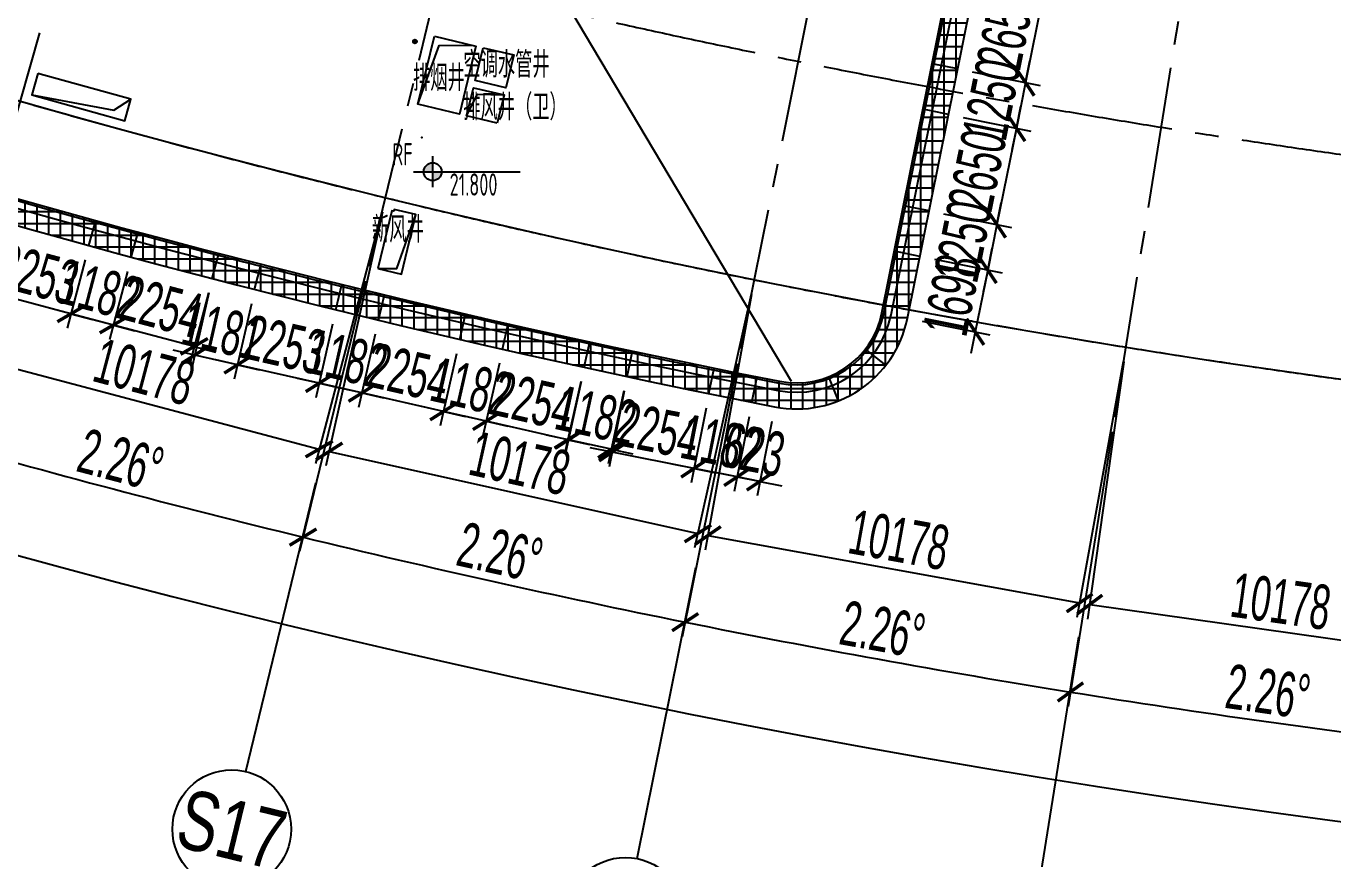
# Model space of a CAD drawing. Extents: x -668578 to 2331563, y -1202445 to 1620273.
# Drawn here: x 1368425 to 1403637, y 21782 to 44215 of the extents above; entities that cross this region are included whole.
import ezdxf
from ezdxf.enums import TextEntityAlignment as Align

# ---------------------------------------------------------------- set-up
doc = ezdxf.new("R2010")
doc.units = 0
doc.linetypes.add('CENTER2', pattern=[28.575, 19.05, -3.175, 3.175, -3.175])
doc.linetypes.add('CONTINOUS', pattern=[0])
doc.layers.get('0').update_dxf_attribs({"color": 8})
doc.layers.get('Defpoints').update_dxf_attribs({"color": 8})
for name, color, linetype in [('#填充层', 8, 'Continuous'), ('#幕墙线-平面', 8, 'Continuous'), ('#标注', 8, 'Continuous'), ('#轴线', 8, 'CENTER2'), ('A-BEAM-PLAN-C', 8, 'Continuous'), ('A-DIMS-150', 8, 'Continuous'), ('A-ROOF', 8, 'Continuous'), ('A-SYMB', 8, 'Continuous'), ('dim', 8, 'Continuous'), ('WALL', 8, 'Continuous'), ('建-文字', 8, 'Continuous'), ('水-消防-消火栓-标识', 8, 'Continuous')]:
    doc.layers.add(name, color=color, linetype=linetype)
doc.styles.add('ECADI', font='hzs.shx', dxfattribs={"width": 0.7, "bigfont": 'hztxt.shx'})
doc.styles.add('JHZX', font='jrs.shx', dxfattribs={"width": 0.6, "bigfont": 'jhz.shx'})
doc.styles.add('XD2008', font='xd-hzs.shx', dxfattribs={"width": 0.7, "bigfont": 'xd-hztxt.shx'})
doc.dimstyles.new('JZBZ-400', dxfattribs={"dimscale": 400, "dimtxt": 3, "dimasz": 1.5, "dimexe": 1, "dimexo": 1, "dimgap": 0.5, "dimtad": 1, "dimdec": 0, "dimdsep": 46, "dimtxsty": 'JHZX', "dimblk1": 'ARCHTICK', "dimblk2": 'ARCHTICK', "dimsah": 1, "dimcen": 0, "dimclrd": 1, "dimclre": 1, "dimclrt": 2, "dimazin": 2, "dimtfac": 1, "dimtdec": 0, "dimtix": 1, "dimtmove": 0, "dimatfit": 3, "dimfxl": 0, "dimtolj": 1, "dimlwd": -1, "dimlwe": -1, "dimarcsym": 0})

# ---------------------------------------------------------------- blocks, each defined once
blk = doc.blocks.new('_ARCHTICK')
at = {"color": 0, "linetype": 'ByBlock', "const_width": 0.15}
blk.add_lwpolyline([(-0.5, -0.5), (0.5, 0.5)], dxfattribs=at)
blk = doc.blocks.new('*D2939')
at = {"layer": '#标注', "ltscale": 300, "transparency": 16777216}
for p, q in [((-1773, -1481), (-9342, -7863)), ((165914, -92056), (164727, -101884))]:
    blk.add_line(p, q, dxfattribs=at)
blk.add_arc((197092, 166179), 269610, 220.13382, 263.11563, dxfattribs=at)
at = {"layer": 'Defpoints', "color": 0, "ltscale": 300, "transparency": 16777216}
for p in [(197092, 166179), (-1467, -1224), (40380, -53208), (165962, -91659)]:
    blk.add_point(p, dxfattribs=at)
at = {"layer": '#标注', "ltscale": 300, "transparency": 16777216, "xscale": 600, "yscale": 600, "zscale": 600}
for p, rotation in [((-9036, -7605), 130.1338192809485), ((164775, -101487), 353.1156299250187)]:
    blk.add_blockref('_ARCHTICK', p, dxfattribs=dict(at, rotation=rotation))
at = {"layer": '#标注', "ltscale": 300, "transparency": 16777216, "insert": (69342, -70334), "char_height": 1200, "attachment_point": 5, "rotation": 331.6247, "style": 'JHZX'}
blk.add_mtext('\\A1;42.98°', dxfattribs=at)
blk = doc.blocks.new('*D2963')
at = {"layer": '#标注', "ltscale": 300, "transparency": 16777216}
for p, q in [((125688, -83938), (123629, -91150)), ((135616, -86562), (133844, -93849))]:
    blk.add_line(p, q, dxfattribs=at)
blk.add_arc((197092, 166179), 267210, 254.06683, 256.32903, dxfattribs=at)
at = {"layer": 'Defpoints', "color": 0, "ltscale": 300, "transparency": 16777216}
for p in [(197092, 166179), (125798, -83554), (135711, -86173), (127127, -91709)]:
    blk.add_point(p, dxfattribs=at)
at = {"layer": '#标注', "ltscale": 300, "transparency": 16777216, "xscale": 600, "yscale": 600, "zscale": 600}
for p, rotation in [((123739, -90765), 164.0668271582912), ((133938, -93461), 346.3290280231381)]:
    blk.add_blockref('_ARCHTICK', p, dxfattribs=dict(at, rotation=rotation))
at = {"layer": '#标注', "ltscale": 300, "transparency": 16777216, "insert": (129029, -91390), "char_height": 1200, "attachment_point": 5, "rotation": 345.1979, "style": 'JHZX'}
blk.add_mtext('\\A1;2.26°', dxfattribs=at)
blk = doc.blocks.new('*D2964')
at = {"layer": '#标注', "ltscale": 300, "transparency": 16777216}
for p, q in [((135616, -86562), (133844, -93849)), ((145640, -88791), (144157, -96143))]:
    blk.add_line(p, q, dxfattribs=at)
blk.add_arc((197092, 166179), 267210, 256.32903, 258.59123, dxfattribs=at)
at = {"layer": 'Defpoints', "color": 0, "ltscale": 300, "transparency": 16777216}
for p in [(197092, 166179), (135711, -86173), (145720, -88399), (137361, -94269)]:
    blk.add_point(p, dxfattribs=at)
at = {"layer": '#标注', "ltscale": 300, "transparency": 16777216, "xscale": 600, "yscale": 600, "zscale": 600}
for p, rotation in [((133938, -93461), 166.3290280231364), ((144236, -95751), 348.5912288879829)]:
    blk.add_blockref('_ARCHTICK', p, dxfattribs=dict(at, rotation=rotation))
at = {"layer": '#标注', "ltscale": 300, "transparency": 16777216, "insert": (139249, -93876), "char_height": 1200, "attachment_point": 5, "rotation": 347.4601, "style": 'JHZX'}
blk.add_mtext('\\A1;2.26°', dxfattribs=at)
blk = doc.blocks.new('*D2965')
at = {"layer": '#标注', "ltscale": 300, "transparency": 16777216}
for p, q in [((145640, -88791), (144157, -96143)), ((155745, -90624), (154553, -98028))]:
    blk.add_line(p, q, dxfattribs=at)
blk.add_arc((197092, 166179), 267210, 258.59123, 260.85343, dxfattribs=at)
at = {"layer": 'Defpoints', "color": 0, "ltscale": 300, "transparency": 16777216}
for p in [(197092, 166179), (145720, -88399), (155808, -90229), (147688, -96424)]:
    blk.add_point(p, dxfattribs=at)
at = {"layer": '#标注', "ltscale": 300, "transparency": 16777216, "xscale": 600, "yscale": 600, "zscale": 600}
for p, rotation in [((144236, -95751), 168.5912288879844), ((154616, -97633), 350.8534291851969)]:
    blk.add_blockref('_ARCHTICK', p, dxfattribs=dict(at, rotation=rotation))
at = {"layer": '#标注', "ltscale": 300, "transparency": 16777216, "insert": (149560, -95956), "char_height": 1200, "attachment_point": 5, "rotation": 349.7223, "style": 'JHZX'}
blk.add_mtext('\\A1;2.26°', dxfattribs=at)
blk = doc.blocks.new('*D2966')
at = {"layer": '#标注', "ltscale": 300, "transparency": 16777216}
for p, q in [((155745, -90624), (154553, -98028)), ((165914, -92056), (165015, -99502))]:
    blk.add_line(p, q, dxfattribs=at)
blk.add_arc((197092, 166179), 267210, 260.85343, 263.11563, dxfattribs=at)
at = {"layer": 'Defpoints', "color": 0, "ltscale": 300, "transparency": 16777216}
for p in [(197092, 166179), (155808, -90229), (165962, -91659), (158092, -98170)]:
    blk.add_point(p, dxfattribs=at)
at = {"layer": '#标注', "ltscale": 300, "transparency": 16777216, "xscale": 600, "yscale": 600, "zscale": 600}
for p, rotation in [((154616, -97633), 170.8534291851971), ((165063, -99104), 353.1156299250185)]:
    blk.add_blockref('_ARCHTICK', p, dxfattribs=dict(at, rotation=rotation))
at = {"layer": '#标注', "ltscale": 300, "transparency": 16777216, "insert": (159944, -97628), "char_height": 1200, "attachment_point": 5, "rotation": 351.9845, "style": 'JHZX'}
blk.add_mtext('\\A1;2.26°', dxfattribs=at)
blk = doc.blocks.new('*U2924')
at = {"linetype": 'ByBlock'}
blk.add_line((0, -20), (0, 0), dxfattribs=at)
blk.add_circle((0, -24), 4, dxfattribs=at)
at = {"color": 253, "linetype": 'ByBlock', "style": 'JHZX', "width": 0.75}
blk.add_attdef('AXES', text='', height=4, dxfattribs=at).set_placement((0, -24), align=Align.MIDDLE_CENTER)
blk = doc.blocks.new('*D3016')
at = {"layer": '#标注', "transparency": 16777216}
for p, q in [((1554, -79823), (577, -86758)), ((11632, -81243), (10656, -88177)), ((633, -86362), (10712, -87781))]:
    blk.add_line(p, q, dxfattribs=at)
at = {"layer": 'Defpoints', "color": 0, "transparency": 16777216}
for p in [(1609, -79427), (11688, -80847), (10712, -87781)]:
    blk.add_point(p, dxfattribs=at)
at = {"layer": '#标注', "transparency": 16777216, "xscale": 600, "yscale": 600, "zscale": 600}
for p, rotation in [((633, -86362), 171.9845309758425), ((10712, -87781), 351.9845309758425)]:
    blk.add_blockref('_ARCHTICK', p, dxfattribs=dict(at, rotation=rotation))
at = {"layer": '#标注', "transparency": 16777216, "insert": (5784, -86279), "char_height": 1200, "attachment_point": 5, "rotation": 351.9845, "style": 'JHZX'}
blk.add_mtext('\\A1;10178', dxfattribs=at)
blk = doc.blocks.new('*D3017')
at = {"layer": '#标注', "transparency": 16777216}
for p, q in [((-18427, -75792), (-19948, -82628)), ((-8492, -78002), (-10013, -84838)), ((-19861, -82237), (-9926, -84447))]:
    blk.add_line(p, q, dxfattribs=at)
at = {"layer": 'Defpoints', "color": 0, "transparency": 16777216}
for p in [(-18340, -75402), (-8405, -77611), (-9926, -84447)]:
    blk.add_point(p, dxfattribs=at)
at = {"layer": '#标注', "transparency": 16777216, "xscale": 600, "yscale": 600, "zscale": 600}
for p, rotation in [((-19861, -82237), 167.4601294960044), ((-9926, -84447), 347.4601294960043)]:
    blk.add_blockref('_ARCHTICK', p, dxfattribs=dict(at, rotation=rotation))
at = {"layer": '#标注', "transparency": 16777216, "insert": (-14720, -82561), "char_height": 1200, "attachment_point": 5, "rotation": 347.4601, "style": 'JHZX'}
blk.add_mtext('\\A1;10178', dxfattribs=at)
blk = doc.blocks.new('*D3018')
at = {"layer": '#标注', "transparency": 16777216}
for p, q in [((-8477, -78005), (-9726, -84895)), ((1538, -79821), (289, -86711)), ((-9655, -84502), (360, -86318))]:
    blk.add_line(p, q, dxfattribs=at)
at = {"layer": 'Defpoints', "color": 0, "transparency": 16777216}
for p in [(-8405, -77611), (1609, -79427), (360, -86318)]:
    blk.add_point(p, dxfattribs=at)
at = {"layer": '#标注', "transparency": 16777216, "xscale": 600, "yscale": 600, "zscale": 600}
for p, rotation in [((-9655, -84502), 169.7223276710145), ((360, -86318), 349.7223276710145)]:
    blk.add_blockref('_ARCHTICK', p, dxfattribs=dict(at, rotation=rotation))
at = {"layer": '#标注', "transparency": 16777216, "insert": (-4505, -84623), "char_height": 1200, "attachment_point": 5, "rotation": 349.7223, "style": 'JHZX'}
blk.add_mtext('\\A1;10178', dxfattribs=at)
blk = doc.blocks.new('*D3019')
at = {"layer": '#标注', "transparency": 16777216}
for p, q in [((-28283, -73188), (-30072, -79958)), ((-18443, -75788), (-20232, -82559)), ((-29970, -79572), (-20130, -82172))]:
    blk.add_line(p, q, dxfattribs=at)
at = {"layer": 'Defpoints', "color": 0, "transparency": 16777216}
for p in [(-28181, -72801), (-18340, -75402), (-20130, -82172)]:
    blk.add_point(p, dxfattribs=at)
at = {"layer": '#标注', "transparency": 16777216, "xscale": 600, "yscale": 600, "zscale": 600}
for p, rotation in [((-29970, -79572), 165.1979260165028), ((-20130, -82172), 345.1979260165028)]:
    blk.add_blockref('_ARCHTICK', p, dxfattribs=dict(at, rotation=rotation))
at = {"layer": '#标注', "transparency": 16777216, "insert": (-24845, -80098), "char_height": 1200, "attachment_point": 5, "rotation": 345.1979, "style": 'JHZX'}
blk.add_mtext('\\A1;10178', dxfattribs=at)
blk = doc.blocks.new('ECADI-TAG-HGHT')
h = blk.add_hatch(color=253)
h.paths.add_polyline_path([(0, 0), (0, -1.2, 0.414214), (1.2, 0)])
h.paths.add_polyline_path([(0, 1.2, 0.414214), (-1.2, 0), (0, 0)])
at = {"color": 253}
for p, q in [((0, -2.08), (0, 2.08)), ((-2.57, 0), (11.77, 0))]:
    blk.add_line(p, q, dxfattribs=at)
blk.add_circle((0, 0), 1.2, dxfattribs=at)
blk.add_point((-1.48, 4.6), dxfattribs=at)
at = {"color": 253, "style": 'ECADI', "width": 0.7}
blk.add_attdef('FL', text='', height=3, dxfattribs=at).set_placement((-2.69, 0.85), align=Align.RIGHT)
for tag, p in [('F.F.L.', (2.28, 0.85)), ('T.O.S.', (2.28, -3.23))]:
    blk.add_attdef(tag, p, '', height=3, dxfattribs=at)
blk = doc.blocks.new('立管-R75-1')
at = {"linetype": 'Continuous'}
blk.add_circle((0, 0), 75, dxfattribs=at)
blk.add_point((0, 0), dxfattribs=at)
blk = doc.blocks.new('*D3414')
at = {"layer": '#标注', "ltscale": 300, "transparency": 16777216}
for p, q in [((134647, -92653), (134204, -94603)), ((136845, -93151), (136402, -95102)), ((134293, -94213), (133707, -94081)), ((136491, -94712), (134293, -94213)), ((136491, -94712), (137076, -94845))]:
    blk.add_line(p, q, dxfattribs=at)
at = {"layer": 'Defpoints', "color": 0, "ltscale": 300, "transparency": 16777216}
for p in [(134735, -92262), (136933, -92761), (134293, -94213)]:
    blk.add_point(p, dxfattribs=at)
at = {"layer": '#标注', "ltscale": 300, "transparency": 16777216, "xscale": 600, "yscale": 600, "zscale": 600}
for p, rotation in [((134293, -94213), 347.2128460152121), ((136491, -94712), 167.2128460152121)]:
    blk.add_blockref('_ARCHTICK', p, dxfattribs=dict(at, rotation=rotation))
at = {"layer": '#标注', "ltscale": 300, "transparency": 16777216, "insert": (135569, -93683), "char_height": 1200, "attachment_point": 5, "rotation": 347.2128, "style": 'JHZX'}
blk.add_mtext('\\A1;2254', dxfattribs=at)
blk = doc.blocks.new('*D3415')
at = {"layer": '#标注', "ltscale": 300, "transparency": 16777216}
for p, q in [((133493, -92398), (133052, -94342)), ((134647, -92653), (134204, -94603)), ((133140, -93952), (132555, -93819)), ((134293, -94213), (133140, -93952)), ((134293, -94213), (134878, -94346))]:
    blk.add_line(p, q, dxfattribs=at)
at = {"layer": 'Defpoints', "color": 0, "ltscale": 300, "transparency": 16777216}
for p in [(133581, -92008), (134735, -92262), (133140, -93952)]:
    blk.add_point(p, dxfattribs=at)
at = {"layer": '#标注', "ltscale": 300, "transparency": 16777216, "xscale": 600, "yscale": 600, "zscale": 600}
for p, rotation in [((133140, -93952), 347.2128460143293), ((134293, -94213), 167.2128460143293)]:
    blk.add_blockref('_ARCHTICK', p, dxfattribs=dict(at, rotation=rotation))
at = {"layer": '#标注', "ltscale": 300, "transparency": 16777216, "insert": (133893, -93302), "char_height": 1200, "attachment_point": 5, "rotation": 347.2128, "style": 'JHZX'}
blk.add_mtext('\\A1;1182', dxfattribs=at)
blk = doc.blocks.new('*D3416')
at = {"layer": '#标注', "ltscale": 300, "transparency": 16777216}
for p, q in [((131301, -91870), (130853, -93843)), ((133493, -92398), (133052, -94342)), ((130942, -93453), (130357, -93320)), ((133140, -93952), (130942, -93453)), ((133140, -93952), (133725, -94085))]:
    blk.add_line(p, q, dxfattribs=at)
at = {"layer": 'Defpoints', "color": 0, "ltscale": 300, "transparency": 16777216}
for p in [(131390, -91480), (133581, -92008), (130942, -93453)]:
    blk.add_point(p, dxfattribs=at)
at = {"layer": '#标注', "ltscale": 300, "transparency": 16777216, "xscale": 600, "yscale": 600, "zscale": 600}
for p, rotation in [((130942, -93453), 347.2128460143293), ((133140, -93952), 167.2128460143293)]:
    blk.add_blockref('_ARCHTICK', p, dxfattribs=dict(at, rotation=rotation))
at = {"layer": '#标注', "ltscale": 300, "transparency": 16777216, "insert": (132218, -92922), "char_height": 1200, "attachment_point": 5, "rotation": 347.2128, "style": 'JHZX'}
blk.add_mtext('\\A1;2254', dxfattribs=at)
blk = doc.blocks.new('*D3417')
at = {"layer": '#标注', "ltscale": 300, "transparency": 16777216}
for p, q in [((130151, -91600), (129701, -93581)), ((131301, -91870), (130853, -93843)), ((129789, -93191), (129204, -93059)), ((130942, -93453), (129789, -93191)), ((130942, -93453), (131527, -93586))]:
    blk.add_line(p, q, dxfattribs=at)
at = {"layer": 'Defpoints', "color": 0, "ltscale": 300, "transparency": 16777216}
for p in [(130239, -91210), (131390, -91480), (129789, -93191)]:
    blk.add_point(p, dxfattribs=at)
at = {"layer": '#标注', "ltscale": 300, "transparency": 16777216, "xscale": 600, "yscale": 600, "zscale": 600}
for p, rotation in [((129789, -93191), 347.2128460143293), ((130942, -93453), 167.2128460143293)]:
    blk.add_blockref('_ARCHTICK', p, dxfattribs=dict(at, rotation=rotation))
at = {"layer": '#标注', "ltscale": 300, "transparency": 16777216, "insert": (130543, -92542), "char_height": 1200, "attachment_point": 5, "rotation": 347.2128, "style": 'JHZX'}
blk.add_mtext('\\A1;1182', dxfattribs=at)
blk = doc.blocks.new('*D3418')
at = {"layer": '#标注', "ltscale": 300, "transparency": 16777216}
for p, q in [((127964, -91053), (127503, -93083)), ((130151, -91600), (129701, -93581)), ((127592, -92693), (127007, -92560)), ((129789, -93191), (127592, -92693)), ((129789, -93191), (130375, -93324))]:
    blk.add_line(p, q, dxfattribs=at)
at = {"layer": 'Defpoints', "color": 0, "ltscale": 300, "transparency": 16777216}
for p in [(128053, -90663), (130239, -91210), (127592, -92693)]:
    blk.add_point(p, dxfattribs=at)
at = {"layer": '#标注', "ltscale": 300, "transparency": 16777216, "xscale": 600, "yscale": 600, "zscale": 600}
for p, rotation in [((127592, -92693), 347.2128460143293), ((129789, -93191), 167.2128460143293)]:
    blk.add_blockref('_ARCHTICK', p, dxfattribs=dict(at, rotation=rotation))
at = {"layer": '#标注', "ltscale": 300, "transparency": 16777216, "insert": (128868, -92162), "char_height": 1200, "attachment_point": 5, "rotation": 347.2128, "style": 'JHZX'}
blk.add_mtext('\\A1;2253', dxfattribs=at)
blk = doc.blocks.new('*D3419')
at = {"layer": '#标注', "ltscale": 300, "transparency": 16777216}
for p, q in [((126820, -90759), (126351, -92821)), ((127964, -91053), (127503, -93083)), ((126440, -92431), (125855, -92298)), ((127592, -92693), (126440, -92431)), ((127592, -92693), (128177, -92825))]:
    blk.add_line(p, q, dxfattribs=at)
at = {"layer": 'Defpoints', "color": 0, "ltscale": 300, "transparency": 16777216}
for p in [(126908, -90369), (128053, -90663), (126440, -92431)]:
    blk.add_point(p, dxfattribs=at)
at = {"layer": '#标注', "ltscale": 300, "transparency": 16777216, "xscale": 600, "yscale": 600, "zscale": 600}
for p, rotation in [((126440, -92431), 347.2128460143293), ((127592, -92693), 167.2128460143293)]:
    blk.add_blockref('_ARCHTICK', p, dxfattribs=dict(at, rotation=rotation))
at = {"layer": '#标注', "ltscale": 300, "transparency": 16777216, "insert": (127193, -91782), "char_height": 1200, "attachment_point": 5, "rotation": 347.2128, "style": 'JHZX'}
blk.add_mtext('\\A1;1181', dxfattribs=at)
blk = doc.blocks.new('*D3420')
at = {"layer": '#标注', "ltscale": 300, "transparency": 16777216}
for p, q in [((124627, -90179), (124143, -92009)), ((126806, -90755), (126322, -92585)), ((124246, -91622), (123666, -91469)), ((126425, -92198), (124246, -91622)), ((126425, -92198), (127005, -92351))]:
    blk.add_line(p, q, dxfattribs=at)
at = {"layer": 'Defpoints', "color": 0, "ltscale": 300, "transparency": 16777216}
for p in [(124729, -89793), (126908, -90369), (124246, -91622)]:
    blk.add_point(p, dxfattribs=at)
at = {"layer": '#标注', "ltscale": 300, "transparency": 16777216, "xscale": 600, "yscale": 600, "zscale": 600}
for p, rotation in [((124246, -91622), 345.1965674395292), ((126425, -92198), 165.1965674395292)]:
    blk.add_blockref('_ARCHTICK', p, dxfattribs=dict(at, rotation=rotation))
at = {"layer": '#标注', "ltscale": 300, "transparency": 16777216, "insert": (125539, -91137), "char_height": 1200, "attachment_point": 5, "rotation": 345.1966, "style": 'JHZX'}
blk.add_mtext('\\A1;2254', dxfattribs=at)
blk = doc.blocks.new('*D3421')
at = {"layer": '#标注', "ltscale": 300, "transparency": 16777216}
for p, q in [((123486, -89870), (123001, -91707)), ((124627, -90179), (124143, -92009)), ((123103, -91320), (122523, -91167)), ((124246, -91622), (123103, -91320)), ((124246, -91622), (124826, -91775))]:
    blk.add_line(p, q, dxfattribs=at)
at = {"layer": 'Defpoints', "color": 0, "ltscale": 300, "transparency": 16777216}
for p in [(123589, -89483), (124729, -89793), (123103, -91320)]:
    blk.add_point(p, dxfattribs=at)
at = {"layer": '#标注', "ltscale": 300, "transparency": 16777216, "xscale": 600, "yscale": 600, "zscale": 600}
for p, rotation in [((123103, -91320), 345.1965674394621), ((124246, -91622), 165.1965674394621)]:
    blk.add_blockref('_ARCHTICK', p, dxfattribs=dict(at, rotation=rotation))
at = {"layer": '#标注', "ltscale": 300, "transparency": 16777216, "insert": (123879, -90698), "char_height": 1200, "attachment_point": 5, "rotation": 345.1966, "style": 'JHZX'}
blk.add_mtext('\\A1;1182', dxfattribs=at)
blk = doc.blocks.new('*D3422')
at = {"layer": '#标注', "ltscale": 300, "transparency": 16777216}
for p, q in [((121318, -89256), (120822, -91131)), ((123486, -89870), (123001, -91707)), ((120925, -90744), (120345, -90591)), ((123103, -91320), (120925, -90744)), ((123103, -91320), (123683, -91473))]:
    blk.add_line(p, q, dxfattribs=at)
at = {"layer": 'Defpoints', "color": 0, "ltscale": 300, "transparency": 16777216}
for p in [(121420, -88869), (123589, -89483), (120925, -90744)]:
    blk.add_point(p, dxfattribs=at)
at = {"layer": '#标注', "ltscale": 300, "transparency": 16777216, "xscale": 600, "yscale": 600, "zscale": 600}
for p, rotation in [((120925, -90744), 345.1965674394621), ((123103, -91320), 165.1965674394621)]:
    blk.add_blockref('_ARCHTICK', p, dxfattribs=dict(at, rotation=rotation))
at = {"layer": '#标注', "ltscale": 300, "transparency": 16777216, "insert": (122218, -90259), "char_height": 1200, "attachment_point": 5, "rotation": 345.1966, "style": 'JHZX'}
blk.add_mtext('\\A1;2253', dxfattribs=at)
blk = doc.blocks.new('*D3425')
at = {"layer": '#标注', "ltscale": 300, "transparency": 16777216}
for p, q in [((141376, -94097), (140979, -96106)), ((141987, -94218), (141590, -96226)), ((141056, -95713), (140468, -95597)), ((141667, -95834), (141056, -95713)), ((141667, -95834), (142256, -95950))]:
    blk.add_line(p, q, dxfattribs=at)
at = {"layer": 'Defpoints', "color": 0, "ltscale": 300, "transparency": 16777216}
for p in [(141453, -93704), (142065, -93825), (141056, -95713)]:
    blk.add_point(p, dxfattribs=at)
at = {"layer": '#标注', "ltscale": 300, "transparency": 16777216, "xscale": 600, "yscale": 600, "zscale": 600}
for p, rotation in [((141056, -95713), 348.8123289119989), ((141667, -95834), 168.8123289119989)]:
    blk.add_blockref('_ARCHTICK', p, dxfattribs=dict(at, rotation=rotation))
at = {"layer": '#标注', "ltscale": 300, "transparency": 16777216, "insert": (141517, -94989), "char_height": 1200, "attachment_point": 5, "rotation": 348.8123, "style": 'JHZX'}
blk.add_mtext('\\A1;623', dxfattribs=at)
blk = doc.blocks.new('*D3426')
at = {"layer": '#标注', "ltscale": 300, "transparency": 16777216}
for p, q in [((140217, -93863), (139819, -95876)), ((141376, -94097), (140979, -96106)), ((139897, -95484), (139308, -95368)), ((141056, -95713), (139897, -95484)), ((141056, -95713), (141645, -95830))]:
    blk.add_line(p, q, dxfattribs=at)
at = {"layer": 'Defpoints', "color": 0, "ltscale": 300, "transparency": 16777216}
for p in [(140295, -93471), (141453, -93704), (139897, -95484)]:
    blk.add_point(p, dxfattribs=at)
at = {"layer": '#标注', "ltscale": 300, "transparency": 16777216, "xscale": 600, "yscale": 600, "zscale": 600}
for p, rotation in [((139897, -95484), 348.8123289113383), ((141056, -95713), 168.8123289113383)]:
    blk.add_blockref('_ARCHTICK', p, dxfattribs=dict(at, rotation=rotation))
at = {"layer": '#标注', "ltscale": 300, "transparency": 16777216, "insert": (140632, -94814), "char_height": 1200, "attachment_point": 5, "rotation": 348.8123, "style": 'JHZX'}
blk.add_mtext('\\A1;1182', dxfattribs=at)
blk = doc.blocks.new('*D3427')
at = {"layer": '#标注', "ltscale": 300, "transparency": 16777216}
for p, q in [((138011, -93403), (137608, -95439)), ((140217, -93863), (139819, -95876)), ((137686, -95047), (137097, -94930)), ((139897, -95484), (137686, -95047)), ((139897, -95484), (140485, -95600))]:
    blk.add_line(p, q, dxfattribs=at)
at = {"layer": 'Defpoints', "color": 0, "ltscale": 300, "transparency": 16777216}
for p in [(138089, -93010), (140295, -93471), (137686, -95047)]:
    blk.add_point(p, dxfattribs=at)
at = {"layer": '#标注', "ltscale": 300, "transparency": 16777216, "xscale": 600, "yscale": 600, "zscale": 600}
for p, rotation in [((137686, -95047), 348.8123289113383), ((139897, -95484), 168.8123289113383)]:
    blk.add_blockref('_ARCHTICK', p, dxfattribs=dict(at, rotation=rotation))
at = {"layer": '#标注', "ltscale": 300, "transparency": 16777216, "insert": (138947, -94480), "char_height": 1200, "attachment_point": 5, "rotation": 348.8123, "style": 'JHZX'}
blk.add_mtext('\\A1;2254', dxfattribs=at)
blk = doc.blocks.new('*D3428')
at = {"layer": '#标注', "ltscale": 300, "transparency": 16777216}
for p, q in [((136850, -93144), (136422, -95107)), ((138005, -93396), (137577, -95358)), ((136507, -94716), (135921, -94588)), ((137662, -94968), (136507, -94716)), ((137662, -94968), (138248, -95095))]:
    blk.add_line(p, q, dxfattribs=at)
at = {"layer": 'Defpoints', "color": 0, "ltscale": 300, "transparency": 16777216}
for p in [(136935, -92753), (138090, -93005), (136507, -94716)]:
    blk.add_point(p, dxfattribs=at)
at = {"layer": '#标注', "ltscale": 300, "transparency": 16777216, "xscale": 600, "yscale": 600, "zscale": 600}
for p, rotation in [((136507, -94716), 347.7075390912802), ((137662, -94968), 167.7075390912802)]:
    blk.add_blockref('_ARCHTICK', p, dxfattribs=dict(at, rotation=rotation))
at = {"layer": '#标注', "ltscale": 300, "transparency": 16777216, "insert": (137255, -94060), "char_height": 1200, "attachment_point": 5, "rotation": 347.7075, "style": 'JHZX'}
blk.add_mtext('\\A1;1182', dxfattribs=at)
blk = doc.blocks.new('*D3431')
at = {"layer": '#标注', "ltscale": 300, "transparency": 16777216}
for p, q in [((149349, -82494), (149468, -81906)), ((147915, -82204), (149741, -82573)), ((149349, -82494), (148825, -85092)), ((147390, -84802), (149217, -85171)), ((148825, -85092), (148706, -85680))]:
    blk.add_line(p, q, dxfattribs=at)
at = {"layer": 'Defpoints', "color": 0, "ltscale": 300, "transparency": 16777216}
for p in [(147523, -82125), (146998, -84723), (148825, -85092)]:
    blk.add_point(p, dxfattribs=at)
at = {"layer": '#标注', "ltscale": 300, "transparency": 16777216, "xscale": 600, "yscale": 600, "zscale": 600}
for p, rotation in [((149349, -82494), 258.5928611793767), ((148825, -85092), 78.59286117937671)]:
    blk.add_blockref('_ARCHTICK', p, dxfattribs=dict(at, rotation=rotation))
at = {"layer": '#标注', "ltscale": 300, "transparency": 16777216, "insert": (148303, -83634), "char_height": 1200, "attachment_point": 5, "rotation": 78.5929, "style": 'JHZX'}
blk.add_mtext('\\A1;2650', dxfattribs=at)
blk = doc.blocks.new('*D3432')
at = {"layer": '#标注', "ltscale": 300, "transparency": 16777216}
for p, q in [((148825, -85092), (148944, -84503)), ((147390, -84802), (149217, -85171)), ((148825, -85092), (148578, -86317)), ((147143, -86028), (148970, -86396)), ((148578, -86317), (148459, -86905))]:
    blk.add_line(p, q, dxfattribs=at)
at = {"layer": 'Defpoints', "color": 0, "ltscale": 300, "transparency": 16777216}
for p in [(146998, -84723), (146751, -85948), (148578, -86317)]:
    blk.add_point(p, dxfattribs=at)
at = {"layer": '#标注', "ltscale": 300, "transparency": 16777216, "xscale": 600, "yscale": 600, "zscale": 600}
for p, rotation in [((148825, -85092), 258.5928611793767), ((148578, -86317), 78.59286117937671)]:
    blk.add_blockref('_ARCHTICK', p, dxfattribs=dict(at, rotation=rotation))
at = {"layer": '#标注', "ltscale": 300, "transparency": 16777216, "insert": (147917, -85546), "char_height": 1200, "attachment_point": 5, "rotation": 78.5929, "style": 'JHZX'}
blk.add_mtext('\\A1;1250', dxfattribs=at)
blk = doc.blocks.new('*D3433')
at = {"layer": '#标注', "ltscale": 300, "transparency": 16777216}
for p, q in [((148578, -86317), (148697, -85729)), ((147143, -86028), (148970, -86396)), ((148578, -86317), (148054, -88915)), ((146619, -88625), (148446, -88994)), ((148054, -88915), (147935, -89503))]:
    blk.add_line(p, q, dxfattribs=at)
at = {"layer": 'Defpoints', "color": 0, "ltscale": 300, "transparency": 16777216}
for p in [(146751, -85948), (146227, -88546), (148054, -88915)]:
    blk.add_point(p, dxfattribs=at)
at = {"layer": '#标注', "ltscale": 300, "transparency": 16777216, "xscale": 600, "yscale": 600, "zscale": 600}
for p, rotation in [((148578, -86317), 258.5928611793767), ((148054, -88915), 78.59286117937671)]:
    blk.add_blockref('_ARCHTICK', p, dxfattribs=dict(at, rotation=rotation))
at = {"layer": '#标注', "ltscale": 300, "transparency": 16777216, "insert": (147532, -87458), "char_height": 1200, "attachment_point": 5, "rotation": 78.5929, "style": 'JHZX'}
blk.add_mtext('\\A1;2650', dxfattribs=at)
blk = doc.blocks.new('*D3434')
at = {"layer": '#标注', "ltscale": 300, "transparency": 16777216}
for p, q in [((148054, -88915), (148172, -88327)), ((146619, -88625), (148446, -88994)), ((148054, -88915), (147806, -90140)), ((146372, -89851), (148199, -90220)), ((147806, -90140), (147688, -90729))]:
    blk.add_line(p, q, dxfattribs=at)
at = {"layer": 'Defpoints', "color": 0, "ltscale": 300, "transparency": 16777216}
for p in [(146227, -88546), (145980, -89772), (147806, -90140)]:
    blk.add_point(p, dxfattribs=at)
at = {"layer": '#标注', "ltscale": 300, "transparency": 16777216, "xscale": 600, "yscale": 600, "zscale": 600}
for p, rotation in [((148054, -88915), 258.5928611793767), ((147806, -90140), 78.59286117937671)]:
    blk.add_blockref('_ARCHTICK', p, dxfattribs=dict(at, rotation=rotation))
at = {"layer": '#标注', "ltscale": 300, "transparency": 16777216, "insert": (147146, -89369), "char_height": 1200, "attachment_point": 5, "rotation": 78.5929, "style": 'JHZX'}
blk.add_mtext('\\A1;1250', dxfattribs=at)
blk = doc.blocks.new('*D3435')
at = {"layer": '#标注', "ltscale": 300, "transparency": 16777216}
for p, q in [((147806, -90140), (147925, -89552)), ((146372, -89851), (148199, -90220)), ((147806, -90140), (147471, -91805)), ((146036, -91515), (147863, -91884)), ((147471, -91805), (147352, -92393))]:
    blk.add_line(p, q, dxfattribs=at)
at = {"layer": 'Defpoints', "color": 0, "ltscale": 300, "transparency": 16777216}
for p in [(145980, -89772), (145644, -91436), (147471, -91805)]:
    blk.add_point(p, dxfattribs=at)
at = {"layer": '#标注', "ltscale": 300, "transparency": 16777216, "xscale": 600, "yscale": 600, "zscale": 600}
for p, rotation in [((147806, -90140), 258.5928611793767), ((147471, -91805), 78.59286117937671)]:
    blk.add_blockref('_ARCHTICK', p, dxfattribs=dict(at, rotation=rotation))
at = {"layer": '#标注', "ltscale": 300, "transparency": 16777216, "insert": (146854, -90814), "char_height": 1200, "attachment_point": 5, "rotation": 78.5929, "style": 'JHZX'}
blk.add_mtext('\\A1;1698', dxfattribs=at)
blk = doc.blocks.new('A$Caccc0cd0')
at = {"layer": '#标注'}
for p1, p2, picture, middle in [((-28180.7, -72801.2), (-18340.4, -75401.5), '*D3019', (-24845.3, -80098.3)), ((-18340.4, -75401.5), (-8405.2, -77611.4), '*D3017', (-14719.6, -82561.3)), ((-8405.2, -77611.4), (1609.5, -79427.3), '*D3018', (-4504.6, -84622.6)), ((1609.5, -79427.3), (11688.1, -80846.5), '*D3016', (5783.9, -86279.1))]:
    dim = blk.add_aligned_dim(p1=p1, p2=p2, distance=-7002.8, dimstyle='JZBZ-400', override={"dimclrd": 256, "dimclre": 256, "dimclrt": 256}, dxfattribs=at)
    dim.commit()
    dim.dimension.update_dxf_attribs({"geometry": picture, "text_midpoint": middle})
blk = doc.blocks.new('DSGDFG')
at = {"layer": '#标注', "ltscale": 300}
blk.add_arc((197092.2, 166179.2), 257800, 220.136073, 263.11563, dxfattribs=at)
at = {"layer": '#轴线', "ltscale": 200}
for p, q in [((125802.1, -83537.5), (145071.4, -16040.7)), ((135712.6, -86165.5), (152304.6, -17952.1)), ((145722.9, -88382.9), (159607.6, -19576.5)), ((155809.7, -90221), (166969.1, -20911.3))]:
    blk.add_line(p, q, dxfattribs=at)
for radius in [251800, 257800]:
    blk.add_arc((197092.2, 166179.2), radius, 218.438892, 265.140584, dxfattribs=at)
at = {"layer": '#标注', "ltscale": 300}
blk.add_blockref('A$Caccc0cd0', (154502.6, -8915.6), dxfattribs=at)
at = {"layer": '#标注', "linetype": 'ByBlock'}
for p, xscale, yscale, rotation, values in [((134281, -92000.4), 400, 400, 346.3573321530939, {'AXES': 'S17'}), ((144520.4, -94278.4), 400, 400, 348.6194140831179, {'AXES': 'S18'}), ((154841.8, -96150.4), 399.9999999999996, 399.9999999999996, 350.8814960131423, {'AXES': 'S19'})]:
    blk.add_blockref('*U2924', p, dxfattribs=dict(at, xscale=xscale, yscale=yscale, rotation=rotation)).add_auto_attribs(values)
at = {"layer": '#标注', "ltscale": 300}
for base, p1, p2, picture, middle in [((40379.7, -53208.3), (-1467, -1223.5), (165961.7, -91658.5), '*D2939', (69341.6, -70334.5)), ((127126.6, -91708.6), (125797.5, -83553.6), (135710.7, -86173.2), '*D2963', (129029.5, -91390)), ((137360.6, -94269.4), (135710.7, -86173.2), (145719.5, -88399.4), '*D2964', (139249.4, -93875.9)), ((147687.7, -96424.1), (145719.5, -88399.4), (155808.5, -90228.8), '*D2965', (149559.6, -95956.4)), ((158091.9, -98169.6), (155808.5, -90228.8), (165961.7, -91658.5), '*D2966', (159943.8, -97628.3))]:
    dim = blk.add_angular_dim_3p(base=base, center=(197092.1, 166179.2), p1=p1, p2=p2, dimstyle='JZBZ-400', override={"dimclrd": 256, "dimclre": 256, "dimclrt": 256}, dxfattribs=at)
    dim.commit()
    dim.dimension.update_dxf_attribs({"geometry": picture, "text_midpoint": middle})
blk = doc.blocks.new('YD')
at = {"layer": '#填充层', "ltscale": 5}
h = blk.add_hatch(dxfattribs=at)
h.set_pattern_fill('ANTOTI', color=256, scale=200, angle=45)
h.set_pattern_definition([(90, (-1246529.6, -127785.18), (-317.5, 0), []), (180, (-1246529.6, -127785.18), (0, -317.5), [])])
edge = h.paths.add_edge_path(flags=16)
edge.add_line((40946.6, 3516.8), (14650.6, -24603.8))
edge.add_arc((16378.8, -26208.6), 2358.4, 137.11976, 226.74933)
edge.add_arc((192511.4, 162303.9), 260350, 226.942719, 258.857721)
edge.add_arc((142654.1, -90833.2), 2349.7, 258.85134, 348.59696)
edge.add_line((144957.5, -91297.7), (153512.8, -48901.7))
edge.add_arc((151209.2, -48436.9), 2350, 348.59123, 438.91139)
edge.add_arc((192511.4, 162303.9), 212400, 245.848104, 258.911393, ccw=False)
edge.add_arc((95848, -53265.7), 23850, 65.8481, 75.29128)
edge.add_arc((95848, -53265.7), 23850, 75.29128, 87.10032)
edge.add_line((97054.5, -29446.2), (95502.6, -29367.6))
edge.add_arc((96724.8, -5245.4), 24153.2, 240.48253, 267.09951, ccw=False)
edge.add_arc((192531, 162330.5), 217182.8, 226.947536, 240.269287, ccw=False)
edge.add_arc((42662.9, 1914.8), 2347.7, 46.89114, 136.97283)
edge = h.paths.add_edge_path()
edge.add_line((40435.1, 3994.6), (14138.6, -24126.6))
edge.add_arc((16378.8, -26208.6), 3058.4, 137.09547, 226.77288)
edge.add_arc((192511.4, 162303.9), 261050, 226.942477, 258.857721)
edge.add_arc((142654.2, -90833.2), 3049.7, 258.85211, 348.59773)
edge.add_line((145643.7, -91436.1), (154198.9, -49040.2))
edge.add_arc((151209.2, -48436.9), 3050, 348.59123, 438.91139)
edge.add_arc((192511.4, 162303.9), 211700, 245.848104, 258.911393, ccw=False)
edge.add_arc((95848, -53265.7), 24550, 65.8481, 75.29128)
edge.add_arc((95848, -53265.7), 24550, 75.29128, 87.10032)
edge.add_line((97089.9, -28747.1), (95538, -28668.5))
edge.add_arc((96724.8, -5245.4), 23453.1, 240.48568, 267.0995, ccw=False)
edge.add_arc((192531, 162330.5), 216482.8, 226.947536, 240.26894, ccw=False)
edge.add_arc((42662.9, 1915.2), 3047.4, 46.89794, 136.97287)
at = {"layer": '#幕墙线-平面'}
for points in [[(40435.1, 3994.6), (14138.6, -24126.6, 0.4125655), (14284.1, -28437.1, 0.1401637), (142064.5, -93825.4, 0.4129138), (145643.7, -91436.1), (154198.9, -49040.2, 0.4158512), (151795.8, -45443.8, -0.0570612), (105892.8, -30864.7, 0.041227), (102081.4, -29520.2, 0.0515723), (97089.9, -28747.1), (95538, -28668.5, -0.1166495), (85170.8, -25655.1, -0.0581911), (44745.2, 4140.3, 0.4145967)], [(40946.6, 3516.8), (14650.6, -24603.8, 0.4123212), (14762.8, -27926.4, 0.1401627), (142199.8, -93138.6, 0.4129138), (144957.5, -91297.7), (153512.8, -48901.7, 0.4158512), (151661.2, -46130.8, -0.0570612), (105606.4, -31503.4, 0.041227), (101903.7, -30197.3, 0.0515723), (97054.5, -29446.2), (95502.6, -29367.6, -0.1166635), (84824.8, -26263.6, -0.0581927), (44267.3, 3628.8, 0.4146312)]]:
    blk.add_lwpolyline(points, format="xyb", close=True, dxfattribs=at)
at = {"layer": '#幕墙线-平面', "ltscale": 300}
for points in [[(146998.4, -84723), (146312.2, -84584.6)], [(146751.1, -85948.5), (146064.9, -85810)], [(146226.8, -88546.4), (145540.6, -88407.9)], [(123588.5, -89483.2), (123773.3, -88808)], [(124729.1, -89792.7), (124910.9, -89116.6)], [(126908.1, -90368.5), (127084, -89690.9)], [(145979.5, -89771.8), (145293.3, -89633.4)], [(128052.6, -90663), (128225.5, -89984.5)], [(130239.1, -91210.1), (130406.1, -90530.1)], [(131387.4, -91489.5), (131551.4, -90808.7)], [(133581.3, -92007.8), (133739.3, -91325.7)], [(134733.2, -92272), (134888.2, -91589.1)], [(136933.3, -92761.3), (137082.4, -92077.2)], [(138088.6, -93010.3), (138234.6, -92325.5)], [(145061.7, -92704.3), (144509.4, -92275.1)], [(140295, -93470.7), (140435, -92784.6)], [(141453.4, -93704.5), (141590.4, -93017.8)], [(143790.1, -93661.7), (143529.8, -93013.6)]]:
    blk.add_lwpolyline(points, dxfattribs=at)
at = {"layer": '#标注', "ltscale": 300}
for base, p1, p2, angle, picture, middle in [((148825.1, -85091.6), (147522.6, -82125.1), (146998.4, -84723), 78.59286, '*D3431', (148303, -83634.4)), ((148577.8, -86317.1), (146998.4, -84723), (146751.1, -85948.5), 78.59286, '*D3432', (147917.3, -85546.1)), ((148053.7, -88915), (146751.1, -85948.5), (146226.8, -88546.4), 78.59286, '*D3433', (147531.6, -87457.8)), ((147806.4, -90140.4), (146226.8, -88546.4), (145979.5, -89771.8), 78.59286, '*D3434', (147145.9, -89369.5)), ((120924.6, -90744.5), (123588.5, -89483.2), (121420.2, -88869.4), 345.19657, '*D3422', (122218.2, -90258.9)), ((147470.6, -91804.7), (145979.5, -89771.8), (145643.7, -91436.1), 78.59286, '*D3435', (146854.3, -90814.4)), ((123103, -91320.2), (124729.1, -89792.7), (123588.5, -89483.2), 345.19657, '*D3421', (123878.7, -90697.7)), ((126439.9, -92431.2), (128052.6, -90663), (126908.1, -90368.5), 347.21285, '*D3419', (127193, -91781.7)), ((127592, -92692.6), (130239.1, -91210.1), (128052.6, -90663), 347.21285, '*D3418', (128867.8, -92161.8)), ((129789.4, -93191.4), (131389.7, -91480), (130239.1, -91210.1), 347.21285, '*D3417', (130542.7, -92542)), ((130941.9, -93452.9), (133581.3, -92007.8), (131389.7, -91480), 347.21285, '*D3416', (132218.1, -92922.2)), ((133140.1, -93951.8), (134735.3, -92262.4), (133581.3, -92007.8), 347.21285, '*D3415', (133893.4, -93302.4)), ((137685.9, -95046.6), (140295, -93470.7), (138088.6, -93010.1), 348.81233, '*D3427', (138946.5, -94480.5)), ((139896.8, -95483.9), (141453.4, -93704.5), (140295, -93470.7), 348.81233, '*D3426', (140631.7, -94813.8))]:
    dim = blk.add_linear_dim(base=base, p1=p1, p2=p2, angle=angle, dimstyle='JZBZ-400', override={"dimclrd": 256, "dimclre": 256, "dimclrt": 256, "dimtmove": 1}, dxfattribs=at)
    dim.commit()
    dim.dimension.update_dxf_attribs({"geometry": picture, "text_midpoint": middle})
for p1, p2, distance, picture, middle in [((126908.1, -90368.5), (124729.1, -89792.7), 1892.2, '*D3420', (125539.5, -91136.6)), ((136933.3, -92761.3), (134735.3, -92262.4), 2000.6, '*D3414', (135568.6, -93682.7)), ((138089.8, -93004.9), (136935.1, -92753.3), 2008.8, '*D3428', (137255.1, -94060.2)), ((142064.5, -93825.4), (141453.4, -93704.5), 2047.6, '*D3425', (141516.9, -94988.9))]:
    dim = blk.add_aligned_dim(p1=p1, p2=p2, distance=distance, dimstyle='JZBZ-400', override={"dimclrd": 256, "dimclre": 256, "dimclrt": 256}, dxfattribs=at)
    dim.commit()
    dim.dimension.update_dxf_attribs({"geometry": picture, "text_midpoint": middle})

msp = doc.modelspace()

# ---------------------------------------------------------------- linework, layer by layer
at = {"layer": 'A-BEAM-PLAN-C', "linetype": 'CONTINOUS'}
for points in [[(1379427.6, 43947.7), (1380545.9, 43679.6), (1380098.6, 41840.6), (1378980.3, 42108.8)], [(1380740.5, 43633.4), (1381569, 43438.9), (1381352.9, 42554.9), (1380525.4, 42749.2)], [(1381120.7, 41600.2), (1380293.2, 41794.5), (1380478.1, 42554.9), (1381305.7, 42360.6)], [(1377904.9, 37687.8), (1378537, 37536), (1378926.8, 39138.7), (1378343.5, 39279.4), (1378331.6, 39230.4), (1378283, 39242.3)]]:
    msp.add_lwpolyline(points, close=True, dxfattribs=at)
at = {"layer": 'A-BEAM-PLAN-C'}
msp.add_lwpolyline([(1368744.5, 42942), (1368579.8, 42365), (1371084.2, 41666.3), (1371249, 42243.3)], close=True, dxfattribs=at)
msp.add_lwpolyline([(1368579.8, 42365), (1370792.1, 41949), (1371249, 42243.3)], dxfattribs=at)
at = {"layer": 'A-DIMS-150'}
for points in [[(1378980.3, 42108.8), (1379550.6, 43695.5), (1380448.1, 43702.8)], [(1380293.2, 41794.5), (1380587.1, 42379.5), (1381305.7, 42360.6)], [(1377905, 37688.2), (1378415.6, 37688.2), (1378926.8, 39138.7)]]:
    msp.add_lwpolyline(points, dxfattribs=at)
at = {"layer": 'A-ROOF'}
msp.add_line((1380942.2, 48270.6), (1389041.7, 34650.3), dxfattribs=at)
at = {"layer": 'WALL'}
for points in [[(1287293.5, 131472.6), (1260997.3, 103351.8, 0.4124197), (1261121.5, 99676.4, 0.1401631), (1388681.1, 34401.3, 0.4129138), (1391732.1, 36438), (1400287.4, 78834, 0.4158512), (1398238.9, 81899.8, -0.0570612), (1352238.3, 96509.9, 0.041227), (1348496.7, 97829.7, 0.0515723), (1343596.8, 98588.7), (1342044.8, 98667.3, -0.1166586), (1331477.9, 101738.9, -0.0581921), (1290967.6, 131596.6, 0.4146173), (1287293.5, 131472.6)], [(1287439.7, 131336.1), (1261143.6, 103215.4, 0.4123421), (1261258.3, 99822.3, 0.1401627), (1388719.7, 34597.6, 0.4129138), (1391536.1, 36477.6), (1400091.4, 78873.6, 0.4158512), (1398200.4, 81703.5, -0.0570612), (1352156.5, 96327.4, 0.041227), (1348446, 97636.3, 0.0515723), (1343586.7, 98388.9), (1342034.7, 98467.5, -0.1166625), (1331379.1, 101565, -0.0581926), (1290831, 131450.5, 0.4146283)]]:
    msp.add_lwpolyline(points, format="xyb", close=True, dxfattribs=at)

# ---------------------------------------------------------------- block references
at = {"layer": '#标注'}
msp.add_blockref('DSGDFG', (1241948.9, 123910), dxfattribs=at)
at = {"layer": 'A-SYMB'}
ref = msp.add_blockref('ECADI-TAG-HGHT', (1379380.1, 40293.5), dxfattribs=dict(at, xscale=200, yscale=200, zscale=200))
ref.add_attrib('T.O.S.', '21.800', (1379836.9, 39648.3), dxfattribs={"layer": '0', "height": 600, "style": 'ECADI', "width": 0.7})
ref.add_attrib('FL', 'RF', dxfattribs={"layer": '0', "height": 600, "style": 'ECADI', "width": 0.7}).set_placement((1378842.4, 40462.7), align=Align.RIGHT)
at = {"layer": 'dim'}
msp.add_blockref('YD', (1246529.6, 127785.2), dxfattribs=at)
at = {"layer": '水-消防-消火栓-标识', "xscale": 0.6666666665114465, "yscale": 0.6666666665114465, "zscale": 0.6666666665114465, "rotation": 164.1082335805871}
msp.add_blockref('立管-R75-1', (1378902.7, 43800.7), dxfattribs=at)

# ---------------------------------------------------------------- texts
at = {"layer": '建-文字', "style": 'XD2008', "width": 0.7}
for s, p in [('空调水管井', (1380204.6, 42829.5)), ('排烟井', (1378849.1, 42465.6)), ('排风井（卫）', (1380201.9, 41681.7)), ('新风井', (1377745.6, 38384.5))]:
    msp.add_text(s, height=700, dxfattribs=at).set_placement(p)

doc.saveas('drawing.dxf')
